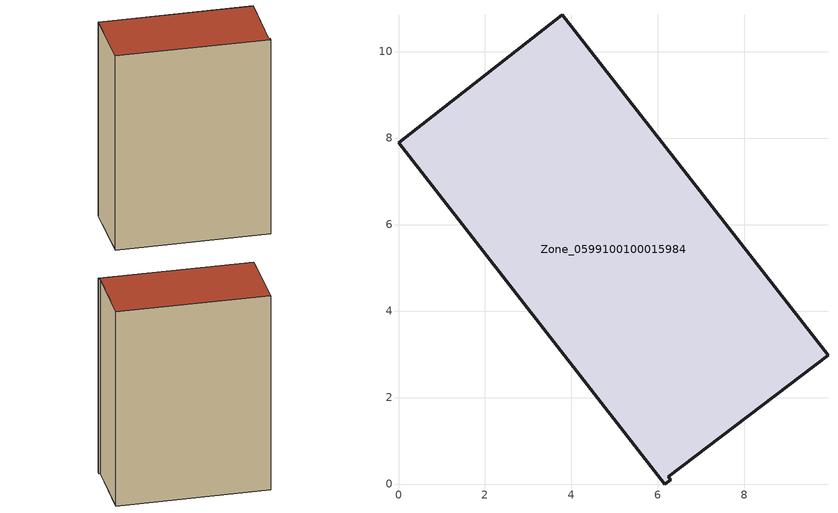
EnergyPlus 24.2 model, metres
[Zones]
Zone_0599100100015984
 floor ground (C_G): 0,7.89 3.79,10.85 9.93,2.98 6.24,0.17 6.29,0.1 6.16,0 z0
 wall outside (C_F): 3.79,10.85 0,7.89 6.16,0 6.29,0.1 6.24,0.17 9.93,2.98 3.79,10.85 z0:13.66
 roof outside (C_R): 6.16,0 6.29,0.1 6.24,0.17 9.93,2.98 3.79,10.85 0,7.89 z13.66
[BUILDING]
Pand.0599100100015984: North Axis=0; Terrain=City; Loads Convergence Tolerance Value=0.04; Temperature Convergence Tolerance Value=0.4; Solar Distribution=FullExterior; Maximum Number of Warmup Days=25; Minimum Number of Warmup Days=1
[Site:Location]
Rotterdam.The.Hague.AP_ZH_NLD Design_Conditions: Latitude=51.96; Longitude=4.45; Time Zone=1; Elevation=-4.5
[SITE:GROUNDTEMPERATURE:BUILDINGSURFACE]
18, 18, 18, 18, 18, 18, 18, 18, 18, 18, 18, 18
[MATERIAL] Thermal Absorptance=0.9; Solar Absorptance=0.7; Visible Absorptance=0.7
Name | Roughness | Thickness | Conductivity | Density | Specific Heat
G.TI.2015-2018 | MediumSmooth | 0.15 | 0.0428571 | 540 | 1210
F.TI.2015-2018 | Rough | 0.3 | 0.0666667 | 1920 | 840
R.TI.2015-2018 | MediumRough | 0.2 | 0.0333333 | 1500 | 1000
[CONSTRUCTION]
C_G: G.TI.2015-2018
C_F: F.TI.2015-2018
C_R: R.TI.2015-2018
[ZONE]
Zone_0599100100015984: Type=1; Multiplier=1; Ceiling Height=Autocalculate; Volume=Autocalculate; Floor Area=autocalculate; Part of Total Floor Area=Yes
[ZONEINFILTRATION:DESIGNFLOWRATE]
Infil_Zone_0599100100015984: Zone or ZoneList or Space or SpaceList=Zone_0599100100015984; Schedule=AlwaysOn; Design Flow Rate Calculation Method=Flow/Area; Flow Rate per Floor Area=0.0015; Constant Term Coefficient=1; Temperature Term Coefficient=0; Velocity Term Coefficient=0; Velocity Squared Term Coefficient=0
[HVACTEMPLATE:ZONE:IDEALLOADSAIRSYSTEM]
Zone_0599100100015984: Maximum Heating Supply Air Temperature=50; Minimum Cooling Supply Air Temperature=13; Maximum Heating Supply Air Humidity Ratio=0.0156; Minimum Cooling Supply Air Humidity Ratio=0.0077; Heating Limit=NoLimit; Cooling Limit=NoLimit; Dehumidification Control Type=ConstantSensibleHeatRatio; Cooling Sensible Heat Ratio=0.7; Dehumidification Setpoint=60; Humidification Control Type=None; Humidification Setpoint=30; Outdoor Air Method=None; Outdoor Air Flow Rate per Person=0.00944; Outdoor Air Flow Rate per Zone Floor Area=0; Outdoor Air Flow Rate per Zone=0; Demand Controlled Ventilation Type=None; Outdoor Air Economizer Type=NoEconomizer; Heat Recovery Type=None; Sensible Heat Recovery Effectiveness=0.7; Latent Heat Recovery Effectiveness=0.65
[ZONECONTROL:THERMOSTAT]
ThermostatControl_Zone_0599100100015984: Zone or ZoneList=Zone_0599100100015984; Control Type Schedule=DualSetpointControlType; Control 1=Thermostat_Zone_0599100100015984; Temperature Difference Between Cutout And Setpoint=0
[THERMOSTATSETPOINT:DUALSETPOINT]
Thermostat_Zone_0599100100015984: Heating Setpoint Temperature Schedule=HeatingSetpoint_Zone_0599100100015984; Cooling Setpoint Temperature Schedule=CoolingSetpoint_Zone_0599100100015984
[SCHEDULE:COMPACT]
HeatingSetpoint_Zone_0599100100015984: Through: 12/31, For: AllDays, Until: 24:00, 21
CoolingSetpoint_Zone_0599100100015984: Through: 12/31, For: AllDays, Until: 24:00, 24
DualSetpointControlType: Through: 12/31, For: AllDays, Until: 24:00, 4
AlwaysOn: Through: 12/31, For: AllDays, Until: 24:00, 1
